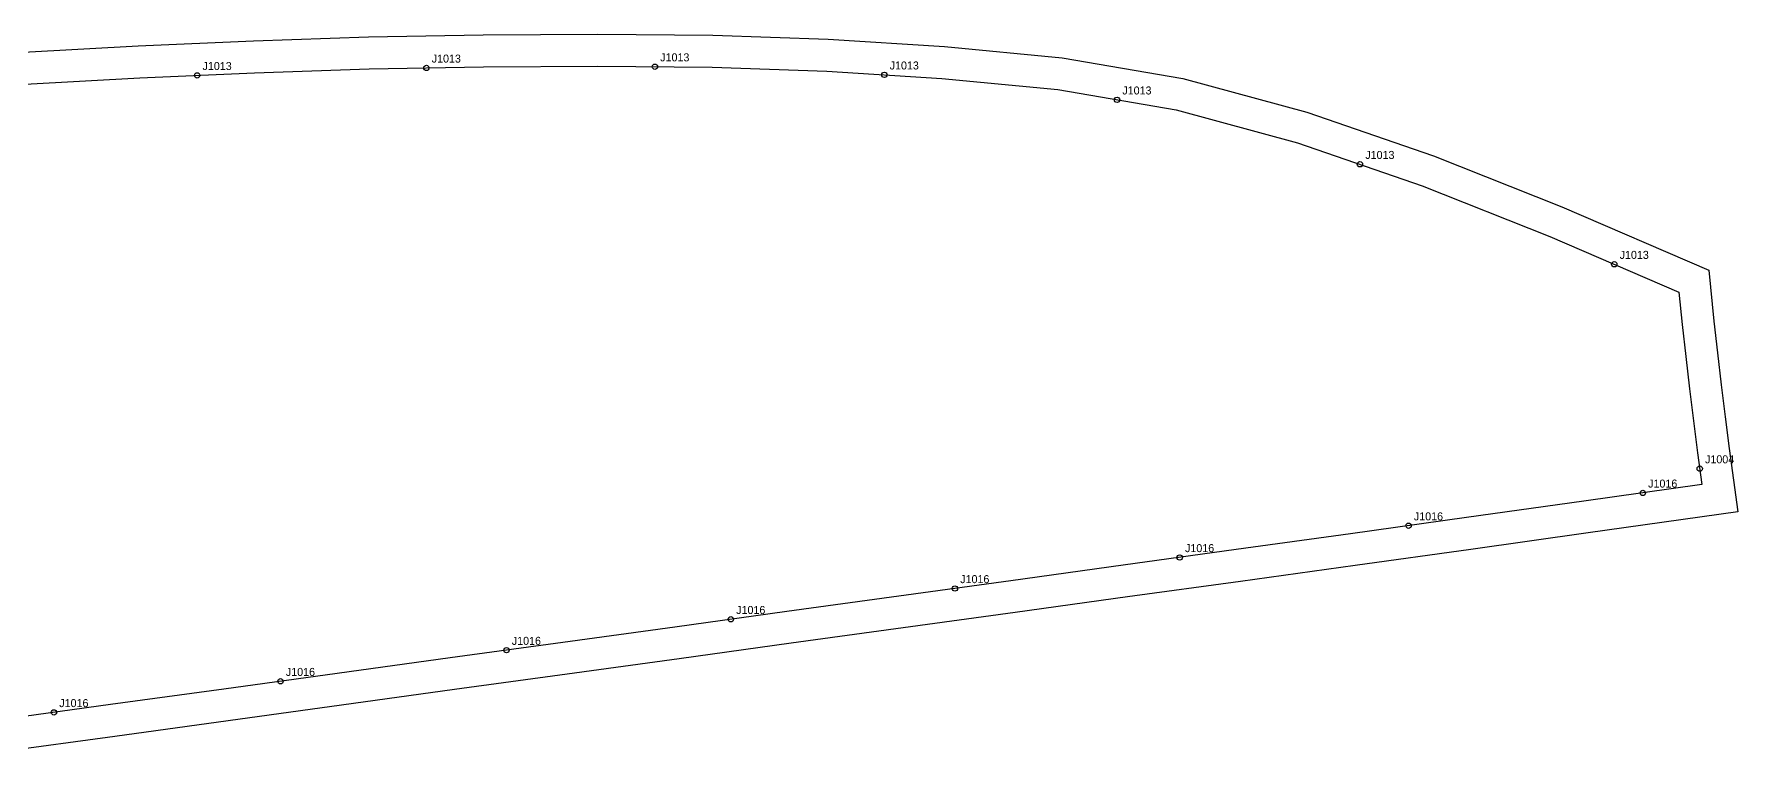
# Model space of a CAD drawing. Header units: millimetres. Extents: x -13 to 1404, y -272 to 97.
# Drawn here: x 765 to 1404, y -172 to 97 of the extents above; entities that cross this region are included whole.
import ezdxf

# ---------------------------------------------------------------- set-up
doc = ezdxf.new("R2010")
doc.units = ezdxf.units.MM
for name, color, linetype in [('CUT', 1, 'Continuous'), ('LABEL', 7, 'Continuous'), ('NOTCH', 2, 'Continuous'), ('SEW', 5, 'Continuous')]:
    doc.layers.add(name, color=color, linetype=linetype)

msp = doc.modelspace()

# ---------------------------------------------------------------- linework, layer by layer
at = {"layer": 'CUT'}
msp.add_lwpolyline([(761.3, 89.96), (804.36, 92.25), (847.52, 94.2), (890.65, 95.62), (933.65, 96.43), (976.63, 96.71), (1019.73, 96.26), (1063.04, 94.8), (1106.61, 92.06), (1150.74, 87.78), (1196.01, 80.01), (1242.5, 67.44), (1289.91, 51.11), (1338.07, 31.98), (1393.17, 8.22), (1395.08, -10.85), (1396.4, -22.81), (1397.79, -34.77), (1399.26, -46.7), (1400.8, -58.61), (1404.05, -82.39), (1347.92, -90.27), (1303.97, -96.42), (1260.51, -102.47), (1217.61, -108.43), (1175.25, -114.28), (1133.15, -120.09), (1091.14, -125.87), (1049.15, -131.65), (1007.16, -137.43), (965.12, -143.21), (922.96, -149.01), (880.59, -154.84), (838.08, -160.68), (795.57, -166.53), (753.22, -172.35)], dxfattribs=at)
at = {"layer": 'NOTCH'}
for centre in [(912.38, 84.03), (998.04, 84.49), (826.46, 81.24), (1084.06, 81.45), (1171.28, 72.08), (1262.36, 47.91), (1357.71, 10.45), (1389.73, -66.18), (1368.4, -75.27), (1280.58, -87.56), (1194.78, -99.47), (1110.51, -111.09), (1026.52, -122.65), (942.4, -134.22), (857.7, -145.87), (772.76, -157.55)]:
    msp.add_circle(centre, 1, dxfattribs=at)
at = {"layer": 'SEW'}
msp.add_lwpolyline([(761.96, 77.98), (804.95, 80.27), (847.98, 82.21), (890.96, 83.63), (933.8, 84.43), (976.61, 84.71), (1019.47, 84.26), (1062.46, 82.81), (1105.65, 80.1), (1149.15, 75.88), (1193.42, 68.28), (1238.98, 55.96), (1285.73, 39.85), (1333.48, 20.89), (1381.93, 0), (1383.15, -12.11), (1384.47, -24.17), (1385.88, -36.2), (1387.36, -48.2), (1388.91, -60.19), (1390.54, -72.16), (1346.25, -78.38), (1302.31, -84.53), (1258.85, -90.59), (1215.96, -96.54), (1173.6, -102.4), (1131.52, -108.2), (1089.5, -113.99), (1047.52, -119.76), (1005.52, -125.54), (963.48, -131.32), (921.32, -137.12), (878.95, -142.95), (836.44, -148.79), (793.94, -154.64), (751.58, -160.46)], dxfattribs=at)

# ---------------------------------------------------------------- texts
at = {"layer": 'LABEL'}
for s, p in [('J1013', (1000.04, 86.49)), ('J1013', (828.46, 83.24)), ('J1013', (914.38, 86.03)), ('J1013', (1086.06, 83.45)), ('J1013', (1173.28, 74.08)), ('J1013', (1264.36, 49.91)), ('J1013', (1359.71, 12.45)), ('J1004', (1391.73, -64.18)), ('J1016', (1370.4, -73.27)), ('J1016', (1282.58, -85.56)), ('J1016', (1196.78, -97.47)), ('J1016', (1112.51, -109.09)), ('J1016', (1028.52, -120.65)), ('J1016', (944.4, -132.22)), ('J1016', (859.7, -143.87)), ('J1016', (774.76, -155.55))]:
    msp.add_text(s, height=3, dxfattribs=at).set_placement(p)

doc.saveas('drawing.dxf')
